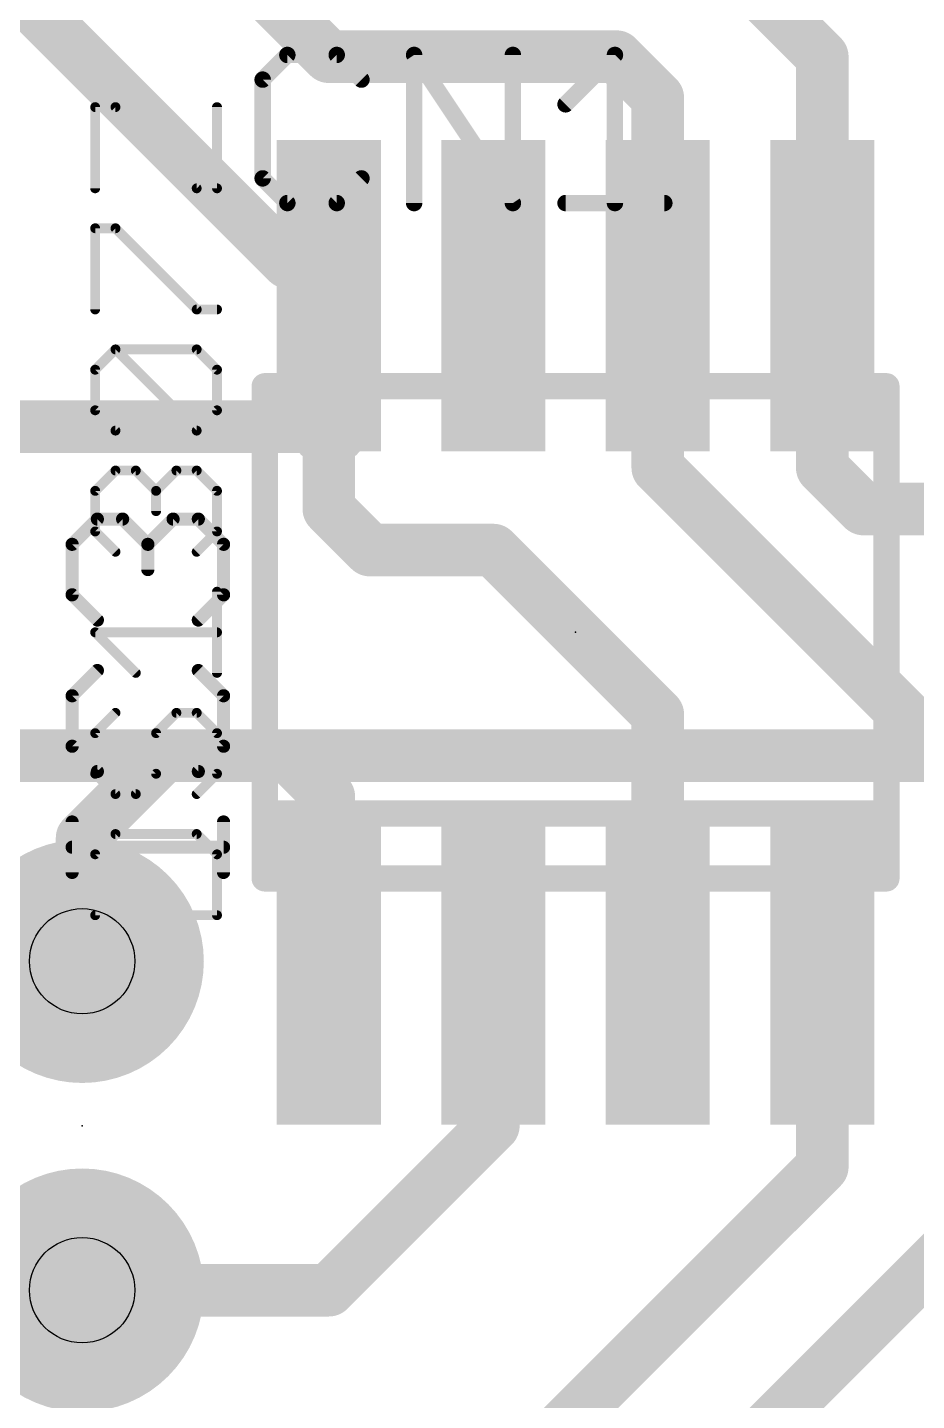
# Model space of a CAD drawing. Extents: x -4.6 to 38, y -0.1 to 31.9.
# Drawn here: x 18.95 to 25.81, y 9.63 to 20.23 of the extents above; entities that cross this region are included whole.
import ezdxf

# ---------------------------------------------------------------- set-up
doc = ezdxf.new("R2010")
doc.units = 0
for name, color, linetype in [('1', 22, 'CONTINUOUS'), ('16', 175, 'CONTINUOUS'), ('17', 82, 'CONTINUOUS'), ('23', 7, 'CONTINUOUS'), ('25', 253, 'CONTINUOUS'), ('27', 253, 'CONTINUOUS'), ('29', 253, 'CONTINUOUS'), ('30', 4, 'CONTINUOUS'), ('31', 3, 'CONTINUOUS'), ('44', 253, 'CONTINUOUS'), ('51', 253, 'CONTINUOUS')]:
    doc.layers.add(name, color=color, linetype=linetype)

# ---------------------------------------------------------------- blocks, each defined once
blk = doc.blocks.new('RECT')
blk.add_solid([(-0.5, -0.5), (0.5, -0.5), (-0.5, 0.5), (0.5, 0.5)])
blk = doc.blocks.new('ROUNDP')
at = {"const_width": 0.5}
blk.add_lwpolyline([(0, -0.25, 1), (0, 0.25, 1), (0, -0.25)], format="xyb", dxfattribs=at)

msp = doc.modelspace()

# ---------------------------------------------------------------- linework, layer by layer
at = {"layer": '1'}
for points, const_width in [([(25.0825, 20.0025), (23.1775, 21.9075)], 0.4064), ([(20.955, 18.415), (17.78, 21.59)], 0.4064), ([(20.32, 20.955), (21.2725, 20.0025)], 0.4064), ([(21.2725, 20.0025), (23.495, 20.0025)], 0.4064), ([(23.495, 20.0025), (23.8125, 19.685)], 0.4064), ([(25.0825, 18.1575), (25.0825, 20.0025)], 0.4064), ([(23.8125, 19.685), (23.8125, 18.1575)], 0.4064), ([(20.955, 18.415), (21.015, 18.415)], 0.4064), ([(21.015, 18.415), (21.2725, 18.1575)], 0.4064), ([(21.2725, 18.415), (21.015, 18.415)], 0.4064), ([(21.2725, 18.1575), (21.2725, 18.415)], 0.4064), ([(21.2725, 18.1575), (21.2725, 17.145)], 0.6096), ([(23.8125, 18.1575), (23.8125, 16.8275)], 0.4064), ([(25.0825, 18.1575), (25.0825, 16.8275)], 0.4064), ([(18.7325, 17.145), (21.2725, 17.145)], 0.4064), ([(21.2725, 17.145), (21.2725, 16.51)], 0.4064), ([(23.8125, 16.8275), (26.3525, 14.2875)], 0.4064), ([(25.0825, 16.8275), (25.4, 16.51)], 0.4064), ([(21.2725, 16.51), (21.59, 16.1925)], 0.4064), ([(25.4, 16.51), (26.99, 16.51)], 0.4064), ([(21.59, 16.1925), (22.5425, 16.1925)], 0.4064), ([(22.5425, 16.1925), (23.8125, 14.9225)], 0.4064), ([(23.8125, 14.9225), (23.8125, 12.9575)], 0.4064), ([(20.0025, 14.605), (19.3675, 13.97)], 0.4064), ([(20.955, 14.605), (20.0025, 14.605)], 0.4064), ([(21.2725, 14.2875), (20.955, 14.605)], 0.4064), ([(21.2725, 12.9575), (21.2725, 14.2875)], 0.4064), ([(19.3675, 13.97), (19.3675, 13.0175)], 0.4064), ([(22.5425, 11.7475), (22.5425, 12.9575)], 0.4064), ([(25.0825, 12.9575), (25.0825, 11.43)], 0.4064), ([(21.2725, 10.4775), (22.5425, 11.7475)], 0.4064), ([(21.59, 7.9375), (25.0825, 11.43)], 0.4064), ([(22.225, 6.985), (26.3525, 11.1125)], 0.4064), ([(19.3675, 10.4775), (21.2725, 10.4775)], 0.4064)]:
    msp.add_lwpolyline(points, dxfattribs=dict(at, const_width=const_width))
for points, const_width in [([(21.2725, 20.1041, 1), (21.2725, 19.9009)], 0.2032), ([(21.2007, 19.9307, 1), (21.3443, 20.0743)], 0.2032), ([(23.5668, 20.0743, 1), (23.4232, 19.9307)], 0.2032), ([(23.495, 19.9009, 1), (23.495, 20.1041)], 0.2032), ([(25.1841, 20.0025, 1), (24.9809, 20.0025)], 0.2032), ([(25.0107, 19.9307, 1), (25.1543, 20.0743)], 0.2032), ([(23.9141, 19.685, 1), (23.7109, 19.685)], 0.2032), ([(23.7407, 19.6132, 1), (23.8843, 19.7568)], 0.2032), ([(20.955, 18.5166, 1), (20.955, 18.3134)], 0.2032), ([(20.8832, 18.3432, 1), (21.0268, 18.4868)], 0.2032), ([(21.015, 18.5166, 1), (21.015, 18.3134)], 0.2032), ([(21.0868, 18.4868, 1), (20.9432, 18.3432)], 0.2032), ([(21.015, 18.3134, 1), (21.015, 18.5166)], 0.2032), ([(21.3741, 18.415, 1), (21.1709, 18.415)], 0.2032), ([(21.2725, 18.3134, 1), (21.2725, 18.5166)], 0.2032), ([(21.4249, 18.1575, 1), (21.1201, 18.1575)], 0.3048), ([(23.9141, 18.1575, 1), (23.7109, 18.1575)], 0.2032), ([(25.1841, 18.1575, 1), (24.9809, 18.1575)], 0.2032), ([(21.1709, 18.1575, 1), (21.3741, 18.1575)], 0.2032), ([(21.2007, 18.0857, 1), (21.3443, 18.2293)], 0.2032), ([(23.7109, 18.1575, 1), (23.9141, 18.1575)], 0.2032), ([(24.9809, 18.1575, 1), (25.1841, 18.1575)], 0.2032), ([(21.1201, 17.145, 1), (21.4249, 17.145)], 0.3048), ([(21.3741, 17.145, 1), (21.1709, 17.145)], 0.2032), ([(21.2725, 17.0434, 1), (21.2725, 17.2466)], 0.2032), ([(23.8843, 16.8993, 1), (23.7407, 16.7557)], 0.2032), ([(25.1543, 16.8993, 1), (25.0107, 16.7557)], 0.2032), ([(23.7109, 16.8275, 1), (23.9141, 16.8275)], 0.2032), ([(24.9809, 16.8275, 1), (25.1841, 16.8275)], 0.2032), ([(21.3443, 16.5818, 1), (21.2007, 16.4382)], 0.2032), ([(25.4, 16.6116, 1), (25.4, 16.4084)], 0.2032), ([(25.3282, 16.4382, 1), (25.4718, 16.5818)], 0.2032), ([(21.1709, 16.51, 1), (21.3741, 16.51)], 0.2032), ([(21.59, 16.2941, 1), (21.59, 16.0909)], 0.2032), ([(21.5182, 16.1207, 1), (21.6618, 16.2643)], 0.2032), ([(22.6143, 16.2643, 1), (22.4707, 16.1207)], 0.2032), ([(22.5425, 16.0909, 1), (22.5425, 16.2941)], 0.2032), ([(23.9141, 14.9225, 1), (23.7109, 14.9225)], 0.2032), ([(23.7407, 14.8507, 1), (23.8843, 14.9943)], 0.2032), ([(20.0025, 14.7066, 1), (20.0025, 14.5034)], 0.2032), ([(20.0743, 14.5332, 1), (19.9307, 14.6768)], 0.2032), ([(21.0268, 14.6768, 1), (20.8832, 14.5332)], 0.2032), ([(20.955, 14.5034, 1), (20.955, 14.7066)], 0.2032), ([(21.3741, 14.2875, 1), (21.1709, 14.2875)], 0.2032), ([(21.2007, 14.2157, 1), (21.3443, 14.3593)], 0.2032), ([(19.4691, 13.97, 1), (19.2659, 13.97)], 0.2032), ([(19.2957, 14.0418, 1), (19.4393, 13.8982)], 0.2032), ([(22.6441, 12.9575, 1), (22.4409, 12.9575)], 0.2032), ([(25.1841, 12.9575, 1), (24.9809, 12.9575)], 0.2032), ([(19.2659, 13.0175, 1), (19.4691, 13.0175)], 0.2032), ([(21.1709, 12.9575, 1), (21.3741, 12.9575)], 0.2032), ([(23.7109, 12.9575, 1), (23.9141, 12.9575)], 0.2032), ([(22.6143, 11.6757, 1), (22.4707, 11.8193)], 0.2032), ([(22.4409, 11.7475, 1), (22.6441, 11.7475)], 0.2032), ([(25.1543, 11.3582, 1), (25.0107, 11.5018)], 0.2032), ([(24.9809, 11.43, 1), (25.1841, 11.43)], 0.2032), ([(19.3675, 10.5791, 1), (19.3675, 10.3759)], 0.2032), ([(21.2007, 10.5493, 1), (21.3443, 10.4057)], 0.2032), ([(21.2725, 10.3759, 1), (21.2725, 10.5791)], 0.2032)]:
    msp.add_lwpolyline(points, format="xyb", dxfattribs=dict(at, const_width=const_width))
at = {"layer": '16', "const_width": 0.4064}
msp.add_lwpolyline([(30.48, 14.605), (17.78, 14.605)], dxfattribs=at)
at = {"layer": '23'}
for p in [(23.1775, 15.5575), (19.3675, 11.7475)]:
    msp.add_point(p, dxfattribs=at)
at = {"layer": '25'}
for points, const_width in [([(20.9522, 20.0162), (20.7615, 19.8255)], 0.127), ([(21.3335, 20.0162), (20.9522, 20.0162)], 0.127), ([(21.5242, 19.8255), (21.3335, 20.0162)], 0.127), ([(21.9309, 18.8722), (21.9309, 20.0162)], 0.127), ([(21.9309, 20.0162), (22.6936, 18.8722)], 0.127), ([(22.6936, 18.8722), (22.6936, 20.0162)], 0.127), ([(23.1003, 19.6349), (23.4816, 20.0162)], 0.127), ([(23.4816, 20.0162), (23.4816, 18.8722)], 0.127), ([(20.7615, 19.8255), (20.7615, 19.0629)], 0.127), ([(20.7615, 19.0629), (20.9522, 18.8722)], 0.127), ([(21.3335, 18.8722), (21.5242, 19.0629)], 0.127), ([(20.9522, 18.8722), (21.3335, 18.8722)], 0.127), ([(23.1003, 18.8722), (23.8629, 18.8722)], 0.127), ([(19.2903, 16.237), (19.4852, 16.4319)], 0.1016), ([(19.4852, 16.4319), (19.6801, 16.4319)], 0.1016), ([(19.6801, 16.4319), (19.875, 16.237)], 0.1016), ([(19.875, 16.237), (20.0699, 16.4319)], 0.1016), ([(20.0699, 16.4319), (20.2648, 16.4319)], 0.1016), ([(20.2648, 16.4319), (20.4597, 16.237)], 0.1016), ([(19.2903, 15.8472), (19.2903, 16.237)], 0.1016), ([(19.875, 16.237), (19.875, 16.0421)], 0.1016), ([(20.4597, 16.237), (20.4597, 15.8472)], 0.1016), ([(19.4852, 15.6523), (19.2903, 15.8472)], 0.1016), ([(20.4597, 15.8472), (20.2648, 15.6523)], 0.1016), ([(19.4852, 15.2625), (19.2903, 15.0676)], 0.1016), ([(20.4597, 15.0676), (20.2648, 15.2625)], 0.1016), ([(19.2903, 15.0676), (19.2903, 14.6778)], 0.1016), ([(20.4597, 14.6778), (20.4597, 15.0676)], 0.1016), ([(19.2903, 14.6778), (19.4852, 14.4829)], 0.1016), ([(20.2648, 14.4829), (20.4597, 14.6778)], 0.1016), ([(19.4852, 14.4829), (20.2648, 14.4829)], 0.1016), ([(19.2903, 13.7033), (19.2903, 14.0931)], 0.1016), ([(20.4597, 13.7033), (20.4597, 14.0931)], 0.1016), ([(20.4597, 13.8982), (19.2903, 13.8982)], 0.1016)]:
    msp.add_lwpolyline(points, dxfattribs=dict(at, const_width=const_width))
for points, const_width in [([(20.9522, 20.0479, 1), (20.9522, 19.9844)], 0.0635), ([(20.9746, 19.9937, 1), (20.9297, 20.0386)], 0.0635), ([(21.3559, 20.0386, 1), (21.311, 19.9937)], 0.0635), ([(21.3335, 19.9844, 1), (21.3335, 20.0479)], 0.0635), ([(21.9573, 20.0338, 1), (21.9045, 19.9986)], 0.0635), ([(21.9627, 20.0162, 1), (21.8992, 20.0162)], 0.0635), ([(22.7253, 20.0162, 1), (22.6618, 20.0162)], 0.0635), ([(23.5134, 20.0162, 1), (23.4499, 20.0162)], 0.0635), ([(23.5041, 19.9937, 1), (23.4592, 20.0386)], 0.0635), ([(20.7933, 19.8255, 1), (20.7298, 19.8255)], 0.0635), ([(20.7391, 19.848, 1), (20.784, 19.8031)], 0.0635), ([(21.5017, 19.8031, 1), (21.5466, 19.848)], 0.0635), ([(23.0778, 19.6573, 1), (23.1227, 19.6124)], 0.0635), ([(20.784, 19.0853, 1), (20.7391, 19.0404)], 0.0635), ([(20.7298, 19.0629, 1), (20.7933, 19.0629)], 0.0635), ([(21.5466, 19.0404, 1), (21.5017, 19.0853)], 0.0635), ([(20.9522, 18.9039, 1), (20.9522, 18.8405)], 0.0635), ([(20.9297, 18.8497, 1), (20.9746, 18.8947)], 0.0635), ([(21.311, 18.8947, 1), (21.3559, 18.8497)], 0.0635), ([(21.3335, 18.8405, 1), (21.3335, 18.9039)], 0.0635), ([(21.8992, 18.8722, 1), (21.9627, 18.8722)], 0.0635), ([(22.6618, 18.8722, 1), (22.7253, 18.8722)], 0.0635), ([(22.6671, 18.8546, 1), (22.72, 18.8898)], 0.0635), ([(23.1003, 18.9039, 1), (23.1003, 18.8405)], 0.0635), ([(23.4499, 18.8722, 1), (23.5134, 18.8722)], 0.0635), ([(23.8629, 18.8405, 1), (23.8629, 18.9039)], 0.0635), ([(19.4852, 16.4573, 1), (19.4852, 16.4065)], 0.0508), ([(19.5032, 16.4139, 1), (19.4672, 16.4499)], 0.0508), ([(19.6981, 16.4499, 1), (19.6621, 16.4139)], 0.0508), ([(19.6801, 16.4065, 1), (19.6801, 16.4573)], 0.0508), ([(20.0699, 16.4573, 1), (20.0699, 16.4065)], 0.0508), ([(20.0879, 16.4139, 1), (20.0519, 16.4499)], 0.0508), ([(20.2828, 16.4499, 1), (20.2468, 16.4139)], 0.0508), ([(20.2648, 16.4065, 1), (20.2648, 16.4573)], 0.0508), ([(19.2723, 16.255, 1), (19.3083, 16.219)], 0.0508), ([(19.3157, 16.237, 1), (19.2649, 16.237)], 0.0508), ([(19.857, 16.255, 1), (19.893, 16.219)], 0.0508), ([(19.9004, 16.237, 1), (19.8496, 16.237)], 0.0508), ([(19.857, 16.219, 1), (19.893, 16.255)], 0.0508), ([(20.4851, 16.237, 1), (20.4343, 16.237)], 0.0508), ([(20.4417, 16.219, 1), (20.4777, 16.255)], 0.0508), ([(19.8496, 16.0421, 1), (19.9004, 16.0421)], 0.0508), ([(19.3083, 15.8652, 1), (19.2723, 15.8292)], 0.0508), ([(19.2649, 15.8472, 1), (19.3157, 15.8472)], 0.0508), ([(20.4343, 15.8472, 1), (20.4851, 15.8472)], 0.0508), ([(20.4777, 15.8292, 1), (20.4417, 15.8652)], 0.0508), ([(19.4672, 15.6343, 1), (19.5032, 15.6703)], 0.0508), ([(20.2468, 15.6703, 1), (20.2828, 15.6343)], 0.0508), ([(19.5032, 15.2445, 1), (19.4672, 15.2805)], 0.0508), ([(20.2828, 15.2805, 1), (20.2468, 15.2445)], 0.0508), ([(19.2723, 15.0856, 1), (19.3083, 15.0496)], 0.0508), ([(19.3157, 15.0676, 1), (19.2649, 15.0676)], 0.0508), ([(20.4851, 15.0676, 1), (20.4343, 15.0676)], 0.0508), ([(20.4417, 15.0496, 1), (20.4777, 15.0856)], 0.0508), ([(19.3083, 14.6958, 1), (19.2723, 14.6598)], 0.0508), ([(19.2649, 14.6778, 1), (19.3157, 14.6778)], 0.0508), ([(20.4343, 14.6778, 1), (20.4851, 14.6778)], 0.0508), ([(20.4777, 14.6598, 1), (20.4417, 14.6958)], 0.0508), ([(19.4852, 14.5083, 1), (19.4852, 14.4575)], 0.0508), ([(19.4672, 14.4649, 1), (19.5032, 14.5009)], 0.0508), ([(20.2468, 14.5009, 1), (20.2828, 14.4649)], 0.0508), ([(20.2648, 14.4575, 1), (20.2648, 14.5083)], 0.0508), ([(19.3157, 14.0931, 1), (19.2649, 14.0931)], 0.0508), ([(20.4851, 14.0931, 1), (20.4343, 14.0931)], 0.0508), ([(19.2903, 13.9236, 1), (19.2903, 13.8728)], 0.0508), ([(20.4597, 13.8728, 1), (20.4597, 13.9236)], 0.0508), ([(19.2649, 13.7033, 1), (19.3157, 13.7033)], 0.0508), ([(20.4343, 13.7033, 1), (20.4851, 13.7033)], 0.0508)]:
    msp.add_lwpolyline(points, format="xyb", dxfattribs=dict(at, const_width=const_width))
at = {"layer": '27', "const_width": 0.0762}
for points in [[(19.4683, 18.9862), (19.4683, 19.6133)], [(19.4683, 19.6133), (19.6251, 19.6133)], [(19.6251, 19.6133), (20.2521, 18.9862)], [(20.4089, 18.9862), (20.4089, 19.6133)], [(20.2521, 18.9862), (20.4089, 18.9862)], [(19.4683, 18.0507), (19.4683, 18.6778)], [(19.4683, 18.6778), (19.6251, 18.6778)], [(19.6251, 18.6778), (20.2521, 18.0507)], [(20.2521, 18.0507), (20.4089, 18.0507)], [(19.4683, 17.5855), (19.6251, 17.7422)], [(19.6251, 17.7422), (20.2521, 17.7422)], [(20.2521, 17.1152), (19.6251, 17.7422)], [(20.2521, 17.7422), (20.4089, 17.5855)], [(19.4683, 17.2719), (19.4683, 17.5855)], [(20.4089, 17.5855), (20.4089, 17.2719)], [(19.6251, 17.1152), (19.4683, 17.2719)], [(20.4089, 17.2719), (20.2521, 17.1152)], [(20.2521, 17.1152), (19.6251, 17.1152)], [(19.4683, 16.65), (19.6251, 16.8067)], [(19.6251, 16.8067), (19.7818, 16.8067)], [(19.7818, 16.8067), (19.9386, 16.65)], [(19.9386, 16.65), (20.0954, 16.8067)], [(20.0954, 16.8067), (20.2521, 16.8067)], [(20.2521, 16.8067), (20.4089, 16.65)], [(19.4683, 16.3364), (19.4683, 16.65)], [(19.9386, 16.65), (19.9386, 16.4932)], [(20.4089, 16.65), (20.4089, 16.3364)], [(19.6251, 16.1797), (19.4683, 16.3364)], [(20.4089, 16.3364), (20.2521, 16.1797)], [(20.4089, 15.2441), (20.4089, 15.8712)], [(19.7818, 15.2441), (19.4683, 15.5577)], [(19.4683, 15.5577), (20.4089, 15.5577)], [(19.6251, 14.9357), (19.4683, 14.7789)], [(19.9386, 14.7789), (20.0954, 14.9357)], [(20.0954, 14.9357), (20.2521, 14.9357)], [(20.2521, 14.9357), (20.4089, 14.7789)], [(19.4683, 14.7789), (19.4683, 14.4654)], [(19.9386, 14.4654), (19.9386, 14.7789)], [(20.4089, 14.7789), (20.4089, 14.4654)], [(19.4683, 14.4654), (19.6251, 14.3086)], [(19.7818, 14.3086), (19.9386, 14.4654)], [(20.4089, 14.4654), (20.2521, 14.3086)], [(19.6251, 14.3086), (19.7818, 14.3086)], [(19.6251, 14.0002), (19.4683, 13.8434)], [(20.2521, 14.0002), (19.6251, 14.0002)], [(20.4089, 13.8434), (20.2521, 14.0002)], [(19.4683, 13.8434), (19.4683, 13.3731)], [(20.4089, 13.3731), (20.4089, 13.8434)], [(19.4683, 13.3731), (20.4089, 13.3731)]]:
    msp.add_lwpolyline(points, dxfattribs=at)
at = {"layer": '27', "const_width": 0.0381}
for points in [[(19.4873, 19.6133, 1), (19.4492, 19.6133)], [(19.4683, 19.6323, 1), (19.4683, 19.5942)], [(19.6385, 19.6268, 1), (19.6116, 19.5998)], [(19.6251, 19.5942, 1), (19.6251, 19.6323)], [(20.428, 19.6133, 1), (20.3899, 19.6133)], [(19.4492, 18.9862, 1), (19.4873, 18.9862)], [(20.2521, 19.0053, 1), (20.2521, 18.9672)], [(20.2387, 18.9727, 1), (20.2656, 18.9997)], [(20.3899, 18.9862, 1), (20.428, 18.9862)], [(20.4089, 18.9672, 1), (20.4089, 19.0053)], [(19.4873, 18.6778, 1), (19.4492, 18.6778)], [(19.4683, 18.6968, 1), (19.4683, 18.6587)], [(19.6385, 18.6912, 1), (19.6116, 18.6643)], [(19.6251, 18.6587, 1), (19.6251, 18.6968)], [(19.4492, 18.0507, 1), (19.4873, 18.0507)], [(20.2521, 18.0697, 1), (20.2521, 18.0316)], [(20.2387, 18.0372, 1), (20.2656, 18.0642)], [(20.4089, 18.0316, 1), (20.4089, 18.0697)], [(19.6251, 17.7613, 1), (19.6251, 17.7232)], [(19.6385, 17.7557, 1), (19.6116, 17.7288)], [(19.6385, 17.7288, 1), (19.6116, 17.7557)], [(20.2656, 17.7557, 1), (20.2387, 17.7288)], [(20.2521, 17.7232, 1), (20.2521, 17.7613)], [(19.4873, 17.5855, 1), (19.4492, 17.5855)], [(19.4548, 17.5989, 1), (19.4818, 17.572)], [(20.428, 17.5855, 1), (20.3899, 17.5855)], [(20.3954, 17.572, 1), (20.4224, 17.5989)], [(19.4818, 17.2854, 1), (19.4548, 17.2585)], [(19.4492, 17.2719, 1), (19.4873, 17.2719)], [(20.3899, 17.2719, 1), (20.428, 17.2719)], [(20.4224, 17.2585, 1), (20.3954, 17.2854)], [(19.6251, 17.1342, 1), (19.6251, 17.0961)], [(19.6116, 17.1017, 1), (19.6385, 17.1286)], [(20.2387, 17.1286, 1), (20.2656, 17.1017)], [(20.2387, 17.1017, 1), (20.2656, 17.1286)], [(20.2521, 17.0961, 1), (20.2521, 17.1342)], [(19.6251, 16.8258, 1), (19.6251, 16.7877)], [(19.6385, 16.7933, 1), (19.6116, 16.8202)], [(19.7953, 16.8202, 1), (19.7684, 16.7933)], [(19.7818, 16.7877, 1), (19.7818, 16.8258)], [(20.0954, 16.8258, 1), (20.0954, 16.7877)], [(20.1088, 16.7933, 1), (20.0819, 16.8202)], [(20.2656, 16.8202, 1), (20.2387, 16.7933)], [(20.2521, 16.7877, 1), (20.2521, 16.8258)], [(19.4873, 16.65, 1), (19.4492, 16.65)], [(19.4548, 16.6634, 1), (19.4818, 16.6365)], [(19.9577, 16.65, 1), (19.9196, 16.65)], [(19.9251, 16.6634, 1), (19.9521, 16.6365)], [(19.9251, 16.6365, 1), (19.9521, 16.6634)], [(20.428, 16.65, 1), (20.3899, 16.65)], [(20.3954, 16.6365, 1), (20.4224, 16.6634)], [(19.9196, 16.4932, 1), (19.9577, 16.4932)], [(19.4818, 16.3499, 1), (19.4548, 16.323)], [(19.4492, 16.3364, 1), (19.4873, 16.3364)], [(20.3899, 16.3364, 1), (20.428, 16.3364)], [(20.4224, 16.323, 1), (20.3954, 16.3499)], [(19.6116, 16.1662, 1), (19.6385, 16.1931)], [(20.2387, 16.1931, 1), (20.2656, 16.1662)], [(20.428, 15.8712, 1), (20.3899, 15.8712)], [(19.4818, 15.5711, 1), (19.4548, 15.5442)], [(19.4683, 15.5767, 1), (19.4683, 15.5386)], [(20.4089, 15.5386, 1), (20.4089, 15.5767)], [(19.7684, 15.2307, 1), (19.7953, 15.2576)], [(20.3899, 15.2441, 1), (20.428, 15.2441)], [(19.6385, 14.9222, 1), (19.6116, 14.9492)], [(20.0954, 14.9547, 1), (20.0954, 14.9166)], [(20.1088, 14.9222, 1), (20.0819, 14.9492)], [(20.2656, 14.9492, 1), (20.2387, 14.9222)], [(20.2521, 14.9166, 1), (20.2521, 14.9547)], [(19.4873, 14.7789, 1), (19.4492, 14.7789)], [(19.4548, 14.7924, 1), (19.4818, 14.7654)], [(19.9577, 14.7789, 1), (19.9196, 14.7789)], [(19.9251, 14.7924, 1), (19.9521, 14.7654)], [(20.428, 14.7789, 1), (20.3899, 14.7789)], [(20.3954, 14.7654, 1), (20.4224, 14.7924)], [(19.4818, 14.4789, 1), (19.4548, 14.4519)], [(19.4492, 14.4654, 1), (19.4873, 14.4654)], [(19.9196, 14.4654, 1), (19.9577, 14.4654)], [(19.9521, 14.4519, 1), (19.9251, 14.4789)], [(20.3899, 14.4654, 1), (20.428, 14.4654)], [(20.4224, 14.4519, 1), (20.3954, 14.4789)], [(19.6251, 14.3277, 1), (19.6251, 14.2896)], [(19.6116, 14.2951, 1), (19.6385, 14.3221)], [(19.7684, 14.3221, 1), (19.7953, 14.2951)], [(19.7818, 14.2896, 1), (19.7818, 14.3277)], [(20.2387, 14.3221, 1), (20.2656, 14.2951)], [(19.6251, 14.0192, 1), (19.6251, 13.9811)], [(19.6385, 13.9867, 1), (19.6116, 14.0136)], [(20.2656, 14.0136, 1), (20.2387, 13.9867)], [(20.2521, 13.9811, 1), (20.2521, 14.0192)], [(19.4873, 13.8434, 1), (19.4492, 13.8434)], [(19.4548, 13.8569, 1), (19.4818, 13.8299)], [(20.428, 13.8434, 1), (20.3899, 13.8434)], [(20.3954, 13.8299, 1), (20.4224, 13.8569)], [(19.4683, 13.3922, 1), (19.4683, 13.3541)], [(19.4492, 13.3731, 1), (19.4873, 13.3731)], [(20.3899, 13.3731, 1), (20.428, 13.3731)], [(20.4089, 13.3541, 1), (20.4089, 13.3922)]]:
    msp.add_lwpolyline(points, format="xyb", dxfattribs=at)
at = {"layer": '44'}
for centre in [(19.3675, 13.0175), (19.3675, 10.4775)]:
    msp.add_circle(centre, 0.4064, dxfattribs=at)
at = {"layer": '51'}
for points, const_width in [([(20.7775, 14.1575), (20.7775, 17.4575)], 0.2032), ([(20.7775, 17.4575), (25.5775, 17.4575)], 0.2032), ([(25.5775, 17.4575), (25.5775, 14.1575)], 0.2032), ([(20.7775, 13.6575), (20.7775, 14.1575)], 0.2032), ([(25.5775, 14.1575), (20.7775, 14.1575)], 0.2032), ([(25.5775, 14.1575), (25.5775, 13.6575)], 0.2032), ([(25.5775, 13.6575), (20.7775, 13.6575)], 0.2032), ([(18.7325, 12.3825), (19.3675, 13.0175)], 0.4064), ([(18.7325, 11.1125), (19.3675, 10.4775)], 0.4064)]:
    msp.add_lwpolyline(points, dxfattribs=dict(at, const_width=const_width))
for points, const_width in [([(20.8283, 17.4575, 1), (20.7267, 17.4575)], 0.1016), ([(20.7775, 17.5083, 1), (20.7775, 17.4067)], 0.1016), ([(25.6283, 17.4575, 1), (25.5267, 17.4575)], 0.1016), ([(25.5775, 17.4067, 1), (25.5775, 17.5083)], 0.1016), ([(20.8283, 14.1575, 1), (20.7267, 14.1575)], 0.1016), ([(20.7775, 14.2083, 1), (20.7775, 14.1067)], 0.1016), ([(20.7267, 14.1575, 1), (20.8283, 14.1575)], 0.1016), ([(25.6283, 14.1575, 1), (25.5267, 14.1575)], 0.1016), ([(25.5267, 14.1575, 1), (25.6283, 14.1575)], 0.1016), ([(25.5775, 14.1067, 1), (25.5775, 14.2083)], 0.1016), ([(20.7775, 13.7083, 1), (20.7775, 13.6067)], 0.1016), ([(20.7267, 13.6575, 1), (20.8283, 13.6575)], 0.1016), ([(25.5267, 13.6575, 1), (25.6283, 13.6575)], 0.1016), ([(25.5775, 13.6067, 1), (25.5775, 13.7083)], 0.1016), ([(19.4393, 12.9457, 1), (19.2957, 13.0893)], 0.2032), ([(19.2957, 10.4057, 1), (19.4393, 10.5493)], 0.2032)]:
    msp.add_lwpolyline(points, format="xyb", dxfattribs=dict(at, const_width=const_width))

# ---------------------------------------------------------------- block references
at = {"layer": '1', "xscale": 0.6, "yscale": 2.2}
for p in [(21.2725, 18.1575), (22.5425, 18.1575), (23.8125, 18.1575), (25.0825, 18.1575), (21.2725, 12.9575), (22.5425, 12.9575), (23.8125, 12.9575), (25.0825, 12.9575)]:
    msp.add_blockref('RECT', p, dxfattribs=at)
at = {"layer": '17', "xscale": 1.6764, "yscale": 1.6764, "rotation": 90}
for p in [(19.3675, 13.0175), (19.3675, 13.0175), (19.3675, 10.4775), (19.3675, 10.4775)]:
    msp.add_blockref('ROUNDP', p, dxfattribs=at)
at = {"layer": '29', "xscale": 0.8032, "yscale": 2.4032}
for p in [(21.2725, 18.1575), (22.5425, 18.1575), (23.8125, 18.1575), (25.0825, 18.1575), (21.2725, 12.9575), (22.5425, 12.9575), (23.8125, 12.9575), (25.0825, 12.9575)]:
    msp.add_blockref('RECT', p, dxfattribs=at)
at = {"layer": '29', "xscale": 1.8796, "yscale": 1.8796, "rotation": 90}
for p in [(19.3675, 13.0175), (19.3675, 10.4775)]:
    msp.add_blockref('ROUNDP', p, dxfattribs=at)
at = {"layer": '30', "xscale": 1.8796, "yscale": 1.8796, "rotation": 90}
for p in [(19.3675, 13.0175), (19.3675, 10.4775)]:
    msp.add_blockref('ROUNDP', p, dxfattribs=at)
at = {"layer": '31', "xscale": 0.6, "yscale": 2.2}
for p in [(21.2725, 18.1575), (22.5425, 18.1575), (23.8125, 18.1575), (25.0825, 18.1575), (21.2725, 12.9575), (22.5425, 12.9575), (23.8125, 12.9575), (25.0825, 12.9575)]:
    msp.add_blockref('RECT', p, dxfattribs=at)
at = {"layer": '51', "xscale": 0.49, "yscale": 1.1}
for p in [(21.2725, 18.1075), (22.5425, 18.1075), (23.8125, 18.1075), (25.0825, 18.1075), (21.2725, 13.0075), (22.5425, 13.0075), (23.8125, 13.0075), (25.0825, 13.0075)]:
    msp.add_blockref('RECT', p, dxfattribs=at)

doc.saveas('drawing.dxf')
